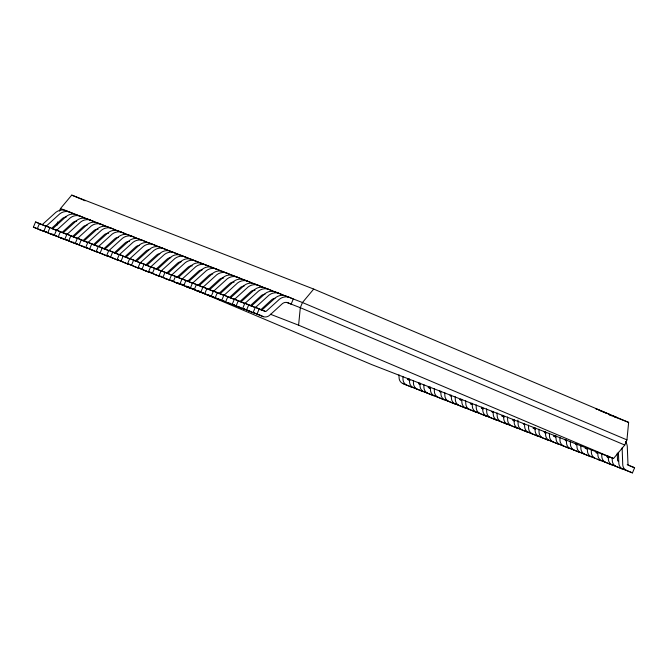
<?xml version="1.0" encoding="UTF-8"?>
<svg xmlns="http://www.w3.org/2000/svg" width="668" height="668" viewBox="0 0 668 668"><rect width="100%" height="100%" fill="white"/><g stroke="black" fill="none" stroke-linecap="round" stroke-linejoin="round"><path stroke-width="1" d="M57.223 225.041L57.523 221.951M613.533 458.498L298.604 325.182L300.308 307.689L302.462 302.529L313.709 289.069L628.638 422.385L626.943 439.886L624.78 445.047L613.533 458.498L371.558 364.536L186.247 286.088M46.401 231.587A6.897 6.388 -68.8 0 1 43.679 231.353L33.4 227.137L35.554 221.976L45.549 226.068L35.554 221.976M33.4 227.137L37.325 228.665L39.479 223.504M43.863 231.203L46.025 226.043L49.95 227.563L47.787 232.723L43.863 231.203L54.141 235.412A6.897 6.388 -68.8 0 0 56.312 235.704M59.402 211.138L60.487 208.558L71.727 195.106L313.709 289.069M67.326 239.712A6.897 6.388 -68.8 0 1 64.604 239.478L54.325 235.261L56.488 230.109L66.474 234.201A1.303 1.202 -68.8 0 0 67.485 233.967L80.761 221.91A11.632 10.78 -68.8 0 1 90.38 220.073L94.489 221.768M54.325 235.261L58.25 236.789L60.412 231.629M77.237 243.828A6.897 6.388 -68.8 0 1 75.067 243.544L64.788 239.328L66.95 234.167L76.937 238.259A1.303 1.202 -68.8 0 0 77.947 238.033L91.224 225.976A11.632 10.78 -68.8 0 1 100.843 224.139L104.951 225.834M64.788 239.328L68.712 240.856L70.875 235.695M87.708 247.895A6.897 6.388 -68.8 0 1 85.529 247.603L75.259 243.394L77.413 238.234L87.399 242.325L77.413 238.234M75.259 243.394L79.183 244.914L81.337 239.754M97.612 251.961A6.897 6.388 -68.8 0 1 95.992 251.669L85.721 247.452L87.875 242.3L97.87 246.383A1.303 1.202 -68.8 0 0 98.881 246.158L112.157 234.101A11.632 10.78 -68.8 0 1 121.768 232.264L125.885 233.959M85.721 247.452L89.646 248.98L91.8 243.82M108.633 256.019A6.897 6.388 -68.8 0 1 106.462 255.735L96.184 251.519L98.338 246.358L108.333 250.45A1.303 1.202 -68.8 0 0 109.343 250.224L122.62 238.167A11.632 10.78 -68.8 0 1 132.231 236.33L136.347 238.017M96.184 251.519L100.108 253.047L102.262 247.886M118.545 260.086A6.897 6.388 -68.8 0 1 116.925 259.794L106.646 255.585L108.809 250.425L118.795 254.516A1.303 1.202 -68.8 0 0 119.806 254.283L133.082 242.234A11.632 10.78 -68.8 0 1 142.702 240.388L146.81 242.083M106.646 255.585L110.571 257.105L112.733 251.945M117.109 259.643L119.271 254.483L123.196 256.011L121.033 261.171L117.109 259.643L127.388 263.86A6.897 6.388 -68.8 0 0 129.007 264.152M140.021 268.21A6.897 6.388 -68.8 0 1 137.85 267.918L127.571 263.71L129.734 258.549L139.721 262.641A1.303 1.202 -68.8 0 0 140.731 262.415L154.007 250.358A11.632 10.78 -68.8 0 1 163.627 248.521L167.735 250.208M127.571 263.71L131.496 265.229L133.658 260.077M151.043 272.218A6.897 6.388 -68.8 0 1 148.313 271.985L138.042 267.776L140.196 262.616L150.183 266.707A1.303 1.202 -68.8 0 0 151.202 266.474L164.478 254.424A11.632 10.78 -68.8 0 1 174.089 252.579L178.206 254.274M138.042 267.776L141.967 269.296L144.121 264.136M161.506 276.285A6.897 6.388 -68.8 0 1 158.775 276.051L148.505 271.834L150.659 266.674L160.654 270.765A1.303 1.202 -68.8 0 0 161.664 270.54L174.941 258.483A11.632 10.78 -68.8 0 1 184.552 256.646L188.668 258.341M148.505 271.834L152.429 273.362L154.584 268.202M171.968 280.351A6.897 6.388 -68.8 0 1 169.246 280.109L158.967 275.901L161.122 270.74L171.117 274.832L161.122 270.74M158.967 275.901L162.892 277.42L165.046 272.268M181.88 284.468A6.897 6.388 -68.8 0 1 179.709 284.176L169.43 279.967L171.593 274.807L181.579 278.898A1.303 1.202 -68.8 0 0 182.589 278.665L195.866 266.615A11.632 10.78 -68.8 0 1 205.485 264.77L209.593 266.465M169.43 279.967L173.354 281.487L175.517 276.327M192.893 288.476A6.897 6.388 -68.8 0 1 190.171 288.242L179.892 284.025L182.055 278.865L192.042 282.956A1.303 1.202 -68.8 0 0 193.052 282.731L206.328 270.674A11.632 10.78 -68.8 0 1 215.948 268.837L220.056 270.532M179.892 284.025L183.817 285.553L185.98 280.393M202.805 292.592A6.897 6.388 -68.8 0 1 200.634 292.3L190.355 288.092L192.518 282.931L202.504 287.023A1.303 1.202 -68.8 0 0 203.515 286.789L216.791 274.74A11.632 10.78 -68.8 0 1 226.41 272.895L230.518 274.59M190.355 288.092L194.279 289.611L196.442 284.451M213.267 296.659A6.897 6.388 -68.8 0 1 211.096 296.367L200.826 292.15L202.98 286.998L212.967 291.089L202.98 286.998M200.826 292.15L204.75 293.678L206.905 288.518M223.179 300.725A6.897 6.388 -68.8 0 1 221.559 300.433L211.288 296.216L213.443 291.056L223.438 295.147A1.303 1.202 -68.8 0 0 224.448 294.922L237.724 282.865A11.632 10.78 -68.8 0 1 247.335 281.028L251.452 282.723M211.288 296.216L215.213 297.744L217.367 292.584M234.201 304.783A6.897 6.388 -68.8 0 1 232.03 304.491L221.751 300.283L223.905 295.122L233.9 299.214A1.303 1.202 -68.8 0 0 234.911 298.98L248.187 286.931A11.632 10.78 -68.8 0 1 257.798 285.086L261.914 286.781M227.83 296.642L225.675 301.802L221.751 300.283M244.112 308.85A6.897 6.388 -68.8 0 1 242.492 308.558L232.214 304.341L234.376 299.189L244.363 303.272A1.303 1.202 -68.8 0 0 245.373 303.047L258.65 290.989A11.632 10.78 -68.8 0 1 268.269 289.152L272.377 290.847M232.214 304.341L236.138 305.869L238.301 300.709M254.575 312.908A6.897 6.388 -68.8 0 1 252.955 312.624L242.676 308.407L244.839 303.247L254.825 307.338L244.839 303.247M242.676 308.407L246.601 309.935L248.763 304.775M253.139 312.474L255.301 307.313L265.288 311.405A1.303 1.202 -68.8 0 0 266.298 311.171L279.575 299.122A11.632 10.78 -68.8 0 1 289.194 297.277L293.302 298.972L291.148 304.132L287.966 302.788A6.029 5.586 -68.8 0 0 282.08 303.915L269.688 315.221A6.897 6.388 -68.8 0 1 263.417 316.682L253.139 312.474L263.417 316.682M257.063 313.993L259.226 308.833M618.418 452.269L618.818 463.149A6.897 6.388 -68.8 0 0 622.167 468.685L632.446 472.894L634.6 467.734L628.538 465.17A1.303 1.202 -68.8 0 1 627.987 464.285L627.277 446.308A11.632 10.78 -68.8 0 0 625.515 441.481M51.403 228.556L62.333 218.578A6.029 5.586 -68.8 0 1 66.207 217.042M61.873 232.623L72.795 222.644A6.029 5.586 -68.8 0 1 76.678 221.108M72.336 236.681L83.258 226.702A6.029 5.586 -68.8 0 1 87.141 225.166M82.799 240.747L93.729 230.769A6.029 5.586 -68.8 0 1 98.121 229.258M93.261 244.814L104.191 234.835A6.029 5.586 -68.8 0 1 108.583 233.324M103.724 248.872L114.654 238.894A6.029 5.586 -68.8 0 1 118.528 237.357M114.186 252.938L125.116 242.96A6.029 5.586 -68.8 0 1 129.508 241.449M124.657 257.005L135.579 247.026A6.029 5.586 -68.8 0 1 139.462 245.482M135.12 261.063L146.041 251.084A6.029 5.586 -68.8 0 1 149.924 249.548M145.582 265.129L156.512 255.151A6.029 5.586 -68.8 0 1 159.869 253.631M156.045 269.196L166.975 259.217A6.029 5.586 -68.8 0 1 170.849 257.673M166.507 273.254L177.438 263.276A6.029 5.586 -68.8 0 1 181.312 261.739M176.97 277.32L187.9 267.342A6.029 5.586 -68.8 0 1 192.292 265.831M187.441 281.387L198.363 271.408A6.029 5.586 -68.8 0 1 202.245 269.864M197.903 285.445L208.825 275.466A6.029 5.586 -68.8 0 1 212.708 273.93M208.366 289.511L219.296 279.533A6.029 5.586 -68.8 0 1 223.688 278.022M218.828 293.569L229.759 283.591A6.029 5.586 -68.8 0 1 234.151 282.088M229.291 297.636L240.221 287.657A6.029 5.586 -68.8 0 1 244.096 286.121M239.754 301.702L250.684 291.724A6.029 5.586 -68.8 0 1 255.076 290.213M250.224 305.76L261.146 295.782A6.029 5.586 -68.8 0 1 265.029 294.246M260.687 309.827L271.609 299.849A6.029 5.586 -68.8 0 1 274.966 298.337M616.013 417.258L616.497 417.433L611.813 415.362M609.208 414.836L612.122 415.972M614.067 416.723L628.638 422.385M60.487 208.558L302.462 302.529L626.943 439.886M286.697 302.404L300.308 307.689L624.78 445.047M84.026 217.701L79.918 216.006A11.632 10.78 -68.8 0 0 70.299 217.851L57.022 229.901A1.303 1.202 -68.8 0 1 56.02 230.134L52.087 228.606A1.303 1.202 -68.8 0 0 53.098 228.381L66.374 216.323A11.632 10.78 -68.8 0 1 75.993 214.486L80.102 216.181M63.335 232.982L66.474 234.201M66.95 234.167L76.937 238.259M87.875 242.3L97.87 246.383M98.338 246.358L108.333 250.45M108.809 250.425L118.795 254.516M129.734 258.549L139.721 262.641M140.196 262.616L150.183 266.707M150.659 266.674L160.654 270.765M171.593 274.807L181.579 278.898M188.902 281.737L192.042 282.956M192.518 282.931L202.504 287.023M213.443 291.056L223.438 295.147M223.905 295.122L233.9 299.214M234.376 299.189L244.363 303.272M255.301 307.313L265.288 311.405M270.423 314.244L298.604 325.182M232.03 304.491L228.105 302.971A6.897 6.388 -68.8 0 0 230.276 303.255M428.155 387.356L429.724 387.966A1.303 1.202 -68.8 0 1 429.173 387.073L429.157 386.847M459.542 399.547L461.112 400.157A1.303 1.202 -68.8 0 1 460.569 399.264L460.553 399.038M553.722 436.12L555.292 436.73A1.303 1.202 -68.8 0 1 554.741 435.837L554.724 435.611M585.11 448.303L586.679 448.913A1.303 1.202 -68.8 0 1 586.137 448.028L586.12 447.802M630.675 466.214L634.6 467.734M402.42 383.349L412.699 387.565L402.42 383.349A6.897 6.388 -68.8 0 1 399.08 377.812L398.971 374.848M412.891 387.415L423.161 391.623L412.891 387.415A6.897 6.388 -68.8 0 1 409.542 381.879L409.434 378.915M423.353 391.481L433.624 395.69L423.353 391.481A6.897 6.388 -68.8 0 1 420.005 385.945L419.896 382.973M433.816 395.539L444.095 399.756L433.816 395.539A6.897 6.388 -68.8 0 1 430.468 390.003L430.359 387.039M444.278 399.606L454.557 403.814L444.278 399.606A6.897 6.388 -68.8 0 1 440.93 394.07L440.822 391.106M454.741 403.672L465.02 407.881L454.741 403.672A6.897 6.388 -68.8 0 1 451.401 398.136L451.284 395.164M465.204 407.731L475.482 411.947L465.204 407.731A6.897 6.388 -68.8 0 1 461.864 402.194L461.755 399.23M475.674 411.797L485.945 416.005L475.674 411.797A6.897 6.388 -68.8 0 1 472.326 406.261L472.218 403.297M486.137 415.855L496.407 420.072L486.137 415.855A6.897 6.388 -68.8 0 1 482.789 410.327L482.68 407.355M496.6 419.921L506.878 424.138L496.6 419.921A6.897 6.388 -68.8 0 1 493.251 414.385L493.143 411.421M507.062 423.988L517.341 428.196L507.062 423.988A6.897 6.388 -68.8 0 1 503.714 418.452L503.605 415.488M517.525 428.046L527.803 432.263L517.525 428.046A6.897 6.388 -68.8 0 1 514.185 422.518L514.068 419.546M527.987 432.112L538.266 436.329L527.987 432.112A6.897 6.388 -68.8 0 1 524.647 426.576L524.539 423.612M538.458 436.179L548.729 440.387L538.458 436.179A6.897 6.388 -68.8 0 1 535.11 430.643L535.001 427.67M548.921 440.237L559.191 444.454L548.921 440.237A6.897 6.388 -68.8 0 1 545.572 434.701L545.464 431.737M559.383 444.303L569.662 448.512L559.383 444.303A6.897 6.388 -68.8 0 1 556.035 438.767L555.926 435.803M569.846 448.37L580.125 452.578L569.846 448.37A6.897 6.388 -68.8 0 1 566.497 442.834L566.389 439.861M580.308 452.428L590.587 456.645L580.308 452.428A6.897 6.388 -68.8 0 1 576.968 446.892L576.851 443.928M587.322 447.994L587.431 450.958A6.897 6.388 -68.8 0 0 590.771 456.495L594.695 458.014A6.897 6.388 -68.8 0 1 591.355 452.486L591.247 449.514M601.242 460.561L611.512 464.769L601.242 460.561A6.897 6.388 -68.8 0 1 597.893 455.025L597.785 452.052M611.704 464.619L621.975 468.836L611.704 464.619A6.897 6.388 -68.8 0 1 608.356 459.083L608.247 456.119M622.167 468.685L632.446 472.894M597.125 459.183L601.05 460.703L590.771 456.495M597.543 409.426L595.889 408.799L597 409.325M615.671 417.124L613.099 416.097M599.296 410.135L610.093 414.628M608.339 414.135L610.878 415.187M603.889 412.273L605.651 413.016M71.727 195.106L85.17 200.792M289.386 297.452L285.269 295.757A11.632 10.78 -68.8 0 0 275.65 297.594L262.374 309.651A1.303 1.202 -68.8 0 1 261.38 309.885M282.84 294.905L278.731 293.219A11.632 10.78 -68.8 0 0 269.112 295.056L255.836 307.113A1.303 1.202 -68.8 0 1 254.842 307.347M278.915 293.386L274.807 291.691A11.632 10.78 -68.8 0 0 265.188 293.536L251.911 305.585A1.303 1.202 -68.8 0 1 250.917 305.819M268.452 289.319L264.344 287.632A11.632 10.78 -68.8 0 0 254.725 289.469L241.449 301.527A1.303 1.202 -68.8 0 1 240.447 301.752M257.99 285.261L253.882 283.566A11.632 10.78 -68.8 0 0 244.263 285.403L230.986 297.46A1.303 1.202 -68.8 0 1 229.984 297.694M247.527 281.195L243.411 279.5A11.632 10.78 -68.8 0 0 233.8 281.345L220.524 293.394A1.303 1.202 -68.8 0 1 219.521 293.628M240.989 278.656L236.873 276.961A11.632 10.78 -68.8 0 0 227.262 278.798L213.985 290.856A1.303 1.202 -68.8 0 1 212.983 291.089M237.065 277.128L232.948 275.441A11.632 10.78 -68.8 0 0 223.337 277.278L210.061 289.336A1.303 1.202 -68.8 0 1 209.059 289.57M226.602 273.07L222.486 271.375A11.632 10.78 -68.8 0 0 212.867 273.212L199.59 285.269A1.303 1.202 -68.8 0 1 198.596 285.503M216.131 269.004L212.023 267.309A11.632 10.78 -68.8 0 0 202.404 269.154L189.127 281.203A1.303 1.202 -68.8 0 1 188.134 281.437L182.055 278.865M205.669 264.937L201.561 263.25A11.632 10.78 -68.8 0 0 191.941 265.087L178.665 277.145A1.303 1.202 -68.8 0 1 177.671 277.379M199.131 262.399L195.014 260.712A11.632 10.78 -68.8 0 0 185.403 262.549L172.127 274.606A1.303 1.202 -68.8 0 1 171.125 274.832M195.206 260.879L191.098 259.184A11.632 10.78 -68.8 0 0 181.479 261.021L168.202 273.078A1.303 1.202 -68.8 0 1 167.2 273.312M184.744 256.813L180.627 255.118A11.632 10.78 -68.8 0 0 171.016 256.963L157.74 269.012A1.303 1.202 -68.8 0 1 156.738 269.246M174.281 252.754L170.165 251.059A11.632 10.78 -68.8 0 0 160.554 252.896L147.277 264.954A1.303 1.202 -68.8 0 1 146.275 265.188M163.819 248.688L159.702 246.993A11.632 10.78 -68.8 0 0 150.083 248.83L136.815 260.887A1.303 1.202 -68.8 0 1 135.813 261.121M157.272 246.15L153.164 244.455A11.632 10.78 -68.8 0 0 143.545 246.292L130.268 258.349A1.303 1.202 -68.8 0 1 129.275 258.583M153.348 244.622L149.24 242.927A11.632 10.78 -68.8 0 0 139.62 244.772L126.344 256.821A1.303 1.202 -68.8 0 1 125.35 257.055L129.258 258.574L119.271 254.483M142.885 240.564L138.777 238.868A11.632 10.78 -68.8 0 0 129.158 240.705L115.881 252.763A1.303 1.202 -68.8 0 1 114.888 252.997M132.423 236.497L128.314 234.802A11.632 10.78 -68.8 0 0 118.695 236.647L105.419 248.696A1.303 1.202 -68.8 0 1 104.417 248.93M121.96 232.431L117.844 230.744A11.632 10.78 -68.8 0 0 108.233 232.581L94.956 244.638A1.303 1.202 -68.8 0 1 93.954 244.864M111.498 228.373L107.381 226.677A11.632 10.78 -68.8 0 0 97.77 228.514L84.494 240.572A1.303 1.202 -68.8 0 1 83.492 240.806M115.422 229.892L111.306 228.197A11.632 10.78 -68.8 0 0 101.695 230.042L88.418 242.092A1.303 1.202 -68.8 0 1 87.416 242.325M101.035 224.306L96.918 222.611A11.632 10.78 -68.8 0 0 87.299 224.456L74.031 236.505A1.303 1.202 -68.8 0 1 73.029 236.739M90.564 220.24L86.456 218.553A11.632 10.78 -68.8 0 0 76.837 220.39L63.56 232.447A1.303 1.202 -68.8 0 1 62.567 232.681L56.488 230.109M73.563 213.643L69.455 211.948A11.632 10.78 -68.8 0 0 59.836 213.785L46.56 225.842A1.303 1.202 -68.8 0 1 45.558 226.076M69.639 212.115L65.531 210.42A11.632 10.78 -68.8 0 0 55.912 212.265L42.635 224.314A1.303 1.202 -68.8 0 1 41.633 224.548M627.21 464.744L629.807 465.846M607.145 456.987L608.882 457.722M595.823 452.553L597.551 453.288M553.964 436.304L555.692 437.039M544.362 432.605L546.098 433.34M533.039 428.171L535.636 429.274M512.974 420.414L514.702 421.149M501.643 415.989L504.24 417.082M481.578 408.223L483.315 408.958M470.255 403.798L471.984 404.524M246.601 309.935L252.955 312.624M236.138 305.869L242.492 308.558M428.397 387.54L430.125 388.275M46.025 226.043L56.012 230.134M418.794 383.841L420.531 384.576M215.213 297.744L221.559 300.433M204.75 293.678L211.096 296.367M407.472 379.416L410.069 380.518M181.446 284.059L184.326 285.278M194.279 289.611L200.634 292.3M183.817 285.553L190.171 288.242M173.354 281.487L179.709 284.176M162.892 277.42L169.246 280.109M152.429 273.362L158.775 276.051M141.967 269.296L148.313 271.985M131.496 265.229L137.85 267.918M121.033 261.171L127.388 263.86M110.571 257.105L116.925 259.794M100.108 253.047L106.462 255.735M89.646 248.98L95.992 251.669M79.183 244.914L85.529 247.603M68.712 240.856L75.067 243.544M58.25 236.789L64.604 239.478M47.787 232.723L54.141 235.412M37.325 228.665L43.679 231.353M603.004 411.897L598.528 409.993M607.045 455.927L607.062 456.152A1.303 1.202 -68.8 0 0 607.596 457.037M596.582 451.86L596.599 452.094A1.303 1.202 -68.8 0 0 597.134 452.971M575.649 443.736L575.674 443.961A1.303 1.202 -68.8 0 0 576.2 444.846M565.186 439.669L565.203 439.903A1.303 1.202 -68.8 0 0 565.738 440.78M544.261 431.545L544.278 431.77A1.303 1.202 -68.8 0 0 544.812 432.655M533.799 427.487L533.815 427.712A1.303 1.202 -68.8 0 0 534.35 428.589M523.336 423.42L523.353 423.646A1.303 1.202 -68.8 0 0 523.887 424.531M512.865 419.354L512.89 419.587A1.303 1.202 -68.8 0 0 513.416 420.464M502.403 415.296L502.42 415.521A1.303 1.202 -68.8 0 0 502.954 416.398M491.94 411.229L491.957 411.455A1.303 1.202 -68.8 0 0 492.491 412.34M481.478 407.163L481.494 407.396A1.303 1.202 -68.8 0 0 482.029 408.273M471.015 403.105L471.032 403.33A1.303 1.202 -68.8 0 0 471.566 404.215M450.09 394.972L450.107 395.205A1.303 1.202 -68.8 0 0 450.633 396.082M439.619 390.914L439.636 391.139A1.303 1.202 -68.8 0 0 440.17 392.024M418.694 382.781L418.711 383.014A1.303 1.202 -68.8 0 0 419.245 383.891M408.231 378.723L408.248 378.948A1.303 1.202 -68.8 0 0 408.783 379.833M622.125 447.861L622.743 464.669A6.897 6.388 -68.8 0 0 626.091 470.205M617.257 453.063L617.524 460.219A1.303 1.202 -68.8 0 0 618.059 461.104M612.172 457.638L612.28 460.611A6.897 6.388 -68.8 0 0 615.629 466.147M601.709 453.58L601.818 456.545A6.897 6.388 -68.8 0 0 605.158 462.081M580.776 445.456L580.884 448.42A6.897 6.388 -68.8 0 0 584.233 453.956M570.313 441.389L570.422 444.354A6.897 6.388 -68.8 0 0 573.77 449.89M559.851 437.323L559.959 440.295A6.897 6.388 -68.8 0 0 563.308 445.823M549.388 433.265L549.497 436.229A6.897 6.388 -68.8 0 0 552.845 441.765M538.926 429.198L539.034 432.163A6.897 6.388 -68.8 0 0 542.374 437.699M528.463 425.132L528.572 428.105A6.897 6.388 -68.8 0 0 531.912 433.632M517.959 420.08L518.101 424.038A6.897 6.388 -68.8 0 0 521.449 429.574M507.53 417.007L507.638 419.972A6.897 6.388 -68.8 0 0 510.987 425.508M497.067 412.941L497.176 415.913A6.897 6.388 -68.8 0 0 500.524 421.45M486.605 408.883L486.713 411.847A6.897 6.388 -68.8 0 0 490.061 417.383M476.142 404.816L476.251 407.781A6.897 6.388 -68.8 0 0 479.591 413.317M465.68 400.75L465.788 403.722A6.897 6.388 -68.8 0 0 469.128 409.259M455.209 396.692L455.317 399.656A6.897 6.388 -68.8 0 0 458.665 405.192M444.746 392.625L444.855 395.598A6.897 6.388 -68.8 0 0 448.203 401.126M434.284 388.567L434.392 391.531A6.897 6.388 -68.8 0 0 437.74 397.068M423.821 384.501L423.929 387.465A6.897 6.388 -68.8 0 0 427.278 393.001M413.358 380.434L413.467 383.407A6.897 6.388 -68.8 0 0 416.815 388.935M402.896 376.376L403.004 379.341A6.897 6.388 -68.8 0 0 406.344 384.877M166.942 278.882A6.897 6.388 -68.8 0 1 165.322 278.589M52.939 234.126A6.897 6.388 -68.8 0 1 50.217 233.892M188.977 286.948A6.897 6.388 -68.8 0 1 186.247 286.714M178.506 282.89A6.897 6.388 -68.8 0 1 175.784 282.656M146.008 270.757A6.897 6.388 -68.8 0 1 144.388 270.465M155.928 274.773A6.897 6.388 -68.8 0 1 154.859 274.523M83.784 246.367A6.897 6.388 -68.8 0 1 81.605 246.083M40.823 230.068A6.897 6.388 -68.8 0 1 39.754 229.825M62.85 238.242A6.897 6.388 -68.8 0 1 60.679 237.95M199.44 291.014A6.897 6.388 -68.8 0 1 196.709 290.78M209.351 295.131A6.897 6.388 -68.8 0 1 207.172 294.839M219.254 299.197A6.897 6.388 -68.8 0 1 217.643 298.905M240.188 307.322A6.897 6.388 -68.8 0 1 238.568 307.029M250.65 311.388A6.897 6.388 -68.8 0 1 249.03 311.096M261.113 315.455A6.897 6.388 -68.8 0 1 259.493 315.162M134.994 266.641A6.897 6.388 -68.8 0 1 133.926 266.398M93.687 250.433A6.897 6.388 -68.8 0 1 92.075 250.141M73.872 242.25A6.897 6.388 -68.8 0 1 71.142 242.016M114.62 258.566A6.897 6.388 -68.8 0 1 113.001 258.274M104.709 254.5A6.897 6.388 -68.8 0 1 102.538 254.207M125.083 262.624A6.897 6.388 -68.8 0 1 123.463 262.332"/></g></svg>
